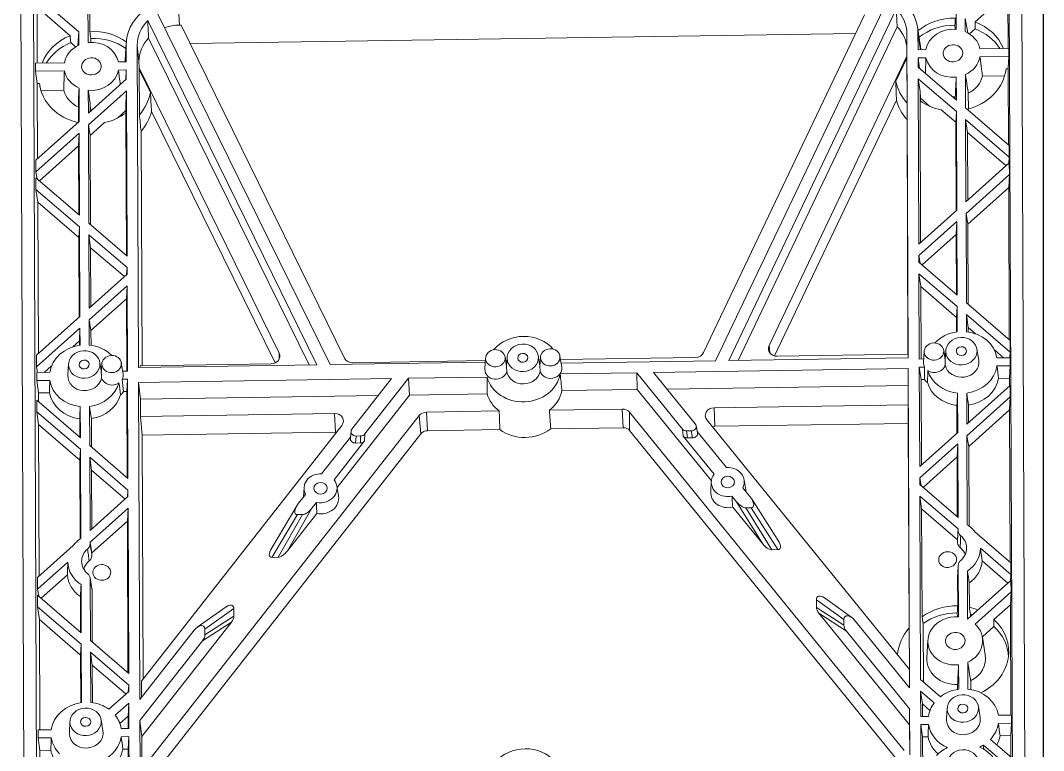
# Model space of a CAD drawing. Header units: millimetres. Extents: x 3042 to 4057, y 1987 to 3678.
# Drawn here: x 3527 to 3657.6, y 2277.5 to 2370.6 of the extents above; entities that cross this region are included whole.
import ezdxf

# ---------------------------------------------------------------- set-up
doc = ezdxf.new("R2010")
doc.units = ezdxf.units.MM
doc.layers.get('0').update_dxf_attribs({"linetype": 'CONTINUOUS'})
doc.layers.add('BORDER', color=6, linetype='CONTINUOUS')

msp = doc.modelspace()

# ---------------------------------------------------------------- linework, layer by layer
at = {"color": 7, "linetype": 'Continuous', "lineweight": 18}
for p, q in [((3654.798, 2388.064), (3655.693, 2163.837)), ((3527.934, 2161.895), (3527.04, 2386.122)), ((3653.202, 2386.616), (3654.085, 2165.237)), ((3529.53, 2163.344), (3528.647, 2384.722)), ((3646.432, 2375.657), (3646.456, 2369.466)), ((3535.644, 2373.973), (3535.669, 2367.781)), ((3648.88, 2370.41), (3653.077, 2374.167)), ((3653.077, 2374.167), (3653.106, 2367.035)), ((3534.487, 2369.144), (3528.917, 2373.927)), ((3615.767, 2327.189), (3637.557, 2372.908)), ((3529.151, 2372.283), (3533.377, 2368.654)), ((3529.179, 2365.152), (3529.151, 2372.283)), ((3535.877, 2372.413), (3535.89, 2369.209)), ((3566.563, 2326.704), (3544.54, 2371.494)), ((3638.82, 2372.025), (3617.463, 2327.214)), ((3543.284, 2370.573), (3564.867, 2326.678)), ((3634.778, 2371.334), (3614.237, 2328.234)), ((3647.634, 2369.171), (3647.627, 2370.864)), ((3647.627, 2370.864), (3647.94, 2369.021)), ((3534.383, 2367.397), (3534.487, 2369.144)), ((3534.494, 2367.451), (3534.487, 2369.144)), ((3547.531, 2370.008), (3547.319, 2370.004)), ((3568.413, 2327.537), (3547.531, 2370.008)), ((3548.688, 2367.655), (3633.639, 2368.946)), ((3638.935, 2369.801), (3618.647, 2327.232)), ((3640.182, 2368.953), (3640.347, 2327.562)), ((3641.891, 2367.553), (3641.529, 2369.781)), ((3641.596, 2368.975), (3641.604, 2366.861)), ((3646.32, 2369.475), (3646.318, 2369.994)), ((3648.172, 2368.883), (3648.885, 2369.521)), ((3533.459, 2367.767), (3534.085, 2367.229)), ((3536.022, 2368.317), (3536.024, 2367.808)), ((3540.541, 2367.75), (3540.414, 2365.497)), ((3540.541, 2365.324), (3540.533, 2367.438)), ((3542.111, 2326.332), (3541.947, 2367.46)), ((3563.883, 2326.664), (3543.387, 2368.348)), ((3640.178, 2366.883), (3640.181, 2366.034)), ((3642.606, 2366.876), (3641.604, 2366.861)), ((3653.193, 2367.037), (3649.504, 2366.981)), ((3653.197, 2366.006), (3653.193, 2367.037)), ((3528.952, 2365.148), (3532.641, 2365.204)), ((3528.952, 2365.148), (3528.956, 2364.117)), ((3539.54, 2365.309), (3540.541, 2365.324)), ((3542.168, 2365.393), (3542.171, 2364.544)), ((3640.181, 2366.034), (3622.593, 2329.13)), ((3640.181, 2365.796), (3638.771, 2362.838)), ((3640.181, 2365.796), (3640.181, 2366.034)), ((3640.181, 2365.796), (3640.204, 2360.05)), ((3641.608, 2365.829), (3642.61, 2365.845)), ((3641.608, 2365.829), (3641.613, 2364.643)), ((3641.809, 2364.475), (3641.608, 2365.829)), ((3649.508, 2365.949), (3653.197, 2366.006)), ((3653.116, 2364.422), (3653.197, 2366.006)), ((3532.646, 2364.173), (3528.956, 2364.117)), ((3528.956, 2364.117), (3529.19, 2362.538)), ((3540.545, 2364.293), (3539.544, 2364.278)), ((3540.482, 2363.045), (3540.545, 2364.293)), ((3540.55, 2363.106), (3540.545, 2364.293)), ((3542.171, 2364.544), (3542.192, 2364.307)), ((3560.051, 2328.179), (3542.171, 2364.544)), ((3542.192, 2364.307), (3542.215, 2358.56)), ((3543.625, 2361.392), (3542.192, 2364.307)), ((3641.613, 2364.643), (3646.492, 2360.453)), ((3647.673, 2359.439), (3647.656, 2363.703)), ((3652.654, 2363.519), (3649.829, 2363.476)), ((3653.116, 2364.422), (3652.845, 2364.418)), ((3653.116, 2364.422), (3653.155, 2354.732)), ((3529.461, 2362.542), (3529.19, 2362.538)), ((3529.228, 2352.971), (3529.19, 2362.538)), ((3535.705, 2358.769), (3540.55, 2363.106)), ((3641.619, 2363.168), (3641.703, 2342.082)), ((3646.498, 2358.978), (3641.619, 2363.168)), ((3641.853, 2361.525), (3641.619, 2363.168)), ((3646.481, 2363.372), (3646.492, 2360.453)), ((3532.563, 2361.693), (3529.659, 2361.649)), ((3534.533, 2357.719), (3534.516, 2361.983)), ((3535.693, 2361.688), (3535.705, 2358.769)), ((3540.556, 2361.632), (3535.711, 2357.294)), ((3540.556, 2361.632), (3540.475, 2359.983)), ((3540.64, 2340.545), (3540.556, 2361.632)), ((3641.857, 2360.336), (3641.853, 2361.525)), ((3641.896, 2360.67), (3641.853, 2361.525)), ((3648.021, 2361.316), (3648.029, 2359.311)), ((3534.446, 2357.642), (3534.435, 2360.454)), ((3535.927, 2360.096), (3535.931, 2358.971)), ((3540.475, 2359.983), (3540.48, 2358.795)), ((3638.844, 2360.441), (3623.296, 2327.817)), ((3641.929, 2342.284), (3641.857, 2360.336)), ((3641.897, 2360.308), (3641.896, 2360.67)), ((3641.896, 2360.67), (3643.081, 2359.652)), ((3646.355, 2360.571), (3646.354, 2360.874)), ((3535.97, 2359.2), (3535.971, 2359.006)), ((3539.429, 2358.154), (3540.479, 2359.094)), ((3540.48, 2358.795), (3540.553, 2340.621)), ((3559.545, 2326.916), (3543.772, 2358.996)), ((3644.57, 2359.192), (3646.416, 2357.606)), ((3646.498, 2358.978), (3646.416, 2357.606)), ((3646.498, 2358.978), (3646.548, 2346.419)), ((3647.673, 2359.439), (3653.243, 2354.657)), ((3647.9, 2359.278), (3647.9, 2359.244)), ((3529.002, 2352.768), (3534.533, 2357.719)), ((3535.711, 2357.294), (3535.761, 2344.735)), ((3535.943, 2355.926), (3535.711, 2357.294)), ((3535.943, 2355.926), (3537.777, 2357.568)), ((3640.2, 2357.947), (3640.319, 2328.031)), ((3646.461, 2346.341), (3646.416, 2357.606)), ((3647.72, 2347.468), (3647.679, 2357.965)), ((3647.679, 2357.965), (3647.912, 2356.321)), ((3653.248, 2353.182), (3647.679, 2357.965)), ((3534.539, 2356.245), (3529.008, 2351.294)), ((3534.458, 2354.597), (3534.539, 2356.245)), ((3534.581, 2345.748), (3534.539, 2356.245)), ((3535.943, 2355.926), (3535.989, 2344.539)), ((3542.555, 2326.544), (3542.436, 2356.46)), ((3647.912, 2356.321), (3652.862, 2352.071)), ((3647.912, 2356.321), (3647.947, 2347.671)), ((3529.473, 2350.134), (3534.458, 2354.597)), ((3534.493, 2345.824), (3534.458, 2354.597)), ((3653.248, 2353.182), (3653.243, 2354.657)), ((3653.2, 2352.374), (3653.248, 2353.182)), ((3529.002, 2352.768), (3529.008, 2351.294)), ((3647.72, 2347.468), (3653.251, 2352.42)), ((3653.257, 2350.945), (3653.251, 2352.42)), ((3529.008, 2351.294), (3529.159, 2350.404)), ((3529.011, 2350.531), (3529.016, 2349.056)), ((3529.011, 2350.531), (3534.581, 2345.748)), ((3653.257, 2350.945), (3647.726, 2345.994)), ((3653.177, 2349.297), (3653.257, 2350.945)), ((3647.959, 2344.626), (3653.177, 2349.297)), ((3653.177, 2349.297), (3653.254, 2329.862)), ((3529.016, 2349.056), (3529.25, 2347.413)), ((3534.586, 2344.274), (3529.016, 2349.056)), ((3529.25, 2347.413), (3534.505, 2342.901)), ((3529.327, 2328.1), (3529.25, 2347.413)), ((3641.703, 2342.082), (3646.548, 2346.419)), ((3647.772, 2334.569), (3647.726, 2345.994)), ((3647.959, 2344.626), (3647.726, 2345.994)), ((3534.505, 2342.901), (3534.586, 2344.274)), ((3534.632, 2332.849), (3534.586, 2344.274)), ((3535.761, 2344.735), (3540.64, 2340.545)), ((3646.554, 2344.945), (3641.709, 2340.607)), ((3646.474, 2343.296), (3646.554, 2344.945)), ((3646.554, 2344.945), (3646.592, 2335.582)), ((3647.959, 2344.626), (3648, 2334.374)), ((3534.545, 2332.771), (3534.505, 2342.901)), ((3535.767, 2343.26), (3535.804, 2333.898)), ((3535.767, 2343.26), (3536, 2341.617)), ((3540.646, 2339.071), (3535.767, 2343.26)), ((3642.133, 2339.411), (3646.474, 2343.296)), ((3646.504, 2335.658), (3646.474, 2343.296)), ((3536, 2341.617), (3540.301, 2337.924)), ((3536, 2341.617), (3536.03, 2334.101)), ((3641.709, 2340.607), (3641.712, 2339.772)), ((3641.874, 2339.633), (3641.709, 2340.607)), ((3540.646, 2339.071), (3540.593, 2338.186)), ((3540.649, 2338.236), (3540.646, 2339.071)), ((3641.712, 2339.772), (3646.592, 2335.582)), ((3535.804, 2333.898), (3540.649, 2338.236)), ((3641.718, 2338.298), (3641.761, 2327.415)), ((3641.952, 2336.654), (3641.718, 2338.298)), ((3646.597, 2334.108), (3641.718, 2338.298)), ((3540.655, 2336.761), (3535.81, 2332.424)), ((3540.655, 2336.761), (3540.575, 2335.113)), ((3540.699, 2325.879), (3540.655, 2336.761)), ((3641.952, 2336.654), (3646.516, 2332.735)), ((3641.989, 2327.418), (3641.952, 2336.654)), ((3536.042, 2331.056), (3540.575, 2335.113)), ((3540.575, 2335.113), (3540.611, 2325.877)), ((3646.516, 2332.735), (3646.597, 2334.108)), ((3646.597, 2334.108), (3646.61, 2330.884)), ((3647.772, 2334.569), (3653.342, 2329.786)), ((3529.101, 2327.898), (3534.632, 2332.849)), ((3535.81, 2332.424), (3536.042, 2331.056)), ((3535.81, 2332.424), (3535.823, 2329.2)), ((3646.523, 2330.872), (3646.516, 2332.735)), ((3647.786, 2330.902), (3647.778, 2333.095)), ((3647.778, 2333.095), (3648.011, 2331.451)), ((3653.348, 2328.312), (3647.778, 2333.095)), ((3534.638, 2331.375), (3529.107, 2326.423)), ((3534.557, 2329.726), (3534.638, 2331.375)), ((3534.647, 2329.182), (3534.638, 2331.375)), ((3536.042, 2331.056), (3536.05, 2329.172)), ((3648.011, 2331.451), (3648.014, 2330.874)), ((3648.011, 2331.451), (3648.955, 2330.64)), ((3533.709, 2328.967), (3534.557, 2329.726)), ((3534.559, 2329.17), (3534.557, 2329.726)), ((3653.348, 2328.312), (3653.342, 2329.786)), ((3642.391, 2328.411), (3642.31, 2326.973)), ((3645.075, 2327.319), (3644.877, 2328.541)), ((3645.141, 2328.488), (3645.075, 2327.308)), ((3649.349, 2327.274), (3649.118, 2328.696)), ((3651.349, 2328.585), (3652.521, 2327.579)), ((3653.305, 2327.59), (3653.348, 2328.312)), ((3529.101, 2327.898), (3529.107, 2326.423)), ((3537.363, 2325.71), (3537.154, 2326.994)), ((3566.563, 2326.704), (3586.378, 2327.005)), ((3586.389, 2327.211), (3569.449, 2326.953)), ((3586.41, 2327.56), (3586.328, 2326.122)), ((3589.093, 2326.468), (3588.895, 2327.69)), ((3589.16, 2327.637), (3589.093, 2326.457)), ((3593.345, 2326.561), (3593.136, 2327.845)), ((3593.407, 2327.667), (3593.342, 2326.508)), ((3596.124, 2326.375), (3595.892, 2327.797)), ((3613.206, 2327.618), (3595.964, 2327.356)), ((3596.04, 2326.889), (3615.767, 2327.189)), ((3617.463, 2327.214), (3640.347, 2327.562)), ((3623.632, 2327.777), (3640.333, 2328.031)), ((3640.333, 2328.031), (3640.335, 2327.562)), ((3642.336, 2327.424), (3641.761, 2327.415)), ((3651.672, 2327.566), (3651.668, 2327.592)), ((3653.351, 2327.591), (3651.672, 2327.566)), ((3653.355, 2326.56), (3653.351, 2327.591)), ((3529.107, 2326.423), (3529.229, 2325.704)), ((3529.11, 2325.702), (3530.788, 2325.728)), ((3529.11, 2325.702), (3529.114, 2324.671)), ((3530.078, 2325.717), (3531.013, 2326.554)), ((3533.178, 2326.786), (3533.096, 2325.348)), ((3537.425, 2326.815), (3537.36, 2325.656)), ((3540.142, 2325.524), (3539.911, 2326.946)), ((3540.086, 2325.869), (3540.699, 2325.879)), ((3542.111, 2326.332), (3564.867, 2326.678)), ((3542.323, 2326.541), (3559.023, 2326.795)), ((3542.323, 2326.541), (3542.324, 2326.335)), ((3605.696, 2325.666), (3595.933, 2325.518)), ((3605.696, 2325.666), (3605.765, 2323.532)), ((3611.535, 2318.479), (3605.696, 2325.666)), ((3640.352, 2326.193), (3607.858, 2325.699)), ((3607.858, 2325.699), (3613.172, 2319.157)), ((3640.348, 2324.057), (3640.352, 2326.193)), ((3640.352, 2326.193), (3640.515, 2285.501)), ((3641.766, 2326.384), (3642.439, 2326.394)), ((3641.766, 2326.384), (3641.816, 2313.721)), ((3641.766, 2326.384), (3641.999, 2324.805)), ((3651.676, 2326.534), (3653.355, 2326.56)), ((3653.274, 2324.976), (3653.355, 2326.56)), ((3530.792, 2324.697), (3529.114, 2324.671)), ((3529.114, 2324.671), (3529.347, 2323.093)), ((3540.703, 2324.847), (3540.029, 2324.837)), ((3540.622, 2323.264), (3540.703, 2324.847)), ((3540.753, 2312.184), (3540.703, 2324.847)), ((3574.403, 2324.927), (3542.118, 2324.437)), ((3542.28, 2284.007), (3542.118, 2324.437)), ((3542.34, 2322.304), (3542.118, 2324.437)), ((3574.403, 2324.927), (3569.35, 2318.491)), ((3570.993, 2317.862), (3576.565, 2324.96)), ((3586.597, 2325.113), (3576.565, 2324.96)), ((3576.565, 2324.96), (3576.713, 2322.827)), ((3642.418, 2324.811), (3641.999, 2324.805)), ((3642.042, 2313.923), (3641.999, 2324.805)), ((3653.274, 2324.976), (3651.888, 2324.955)), ((3653.274, 2324.976), (3653.278, 2323.981)), ((3530.733, 2323.114), (3529.347, 2323.093)), ((3529.352, 2321.974), (3529.347, 2323.093)), ((3540.622, 2323.264), (3540.202, 2323.258)), ((3540.622, 2323.264), (3540.666, 2312.26)), ((3605.765, 2323.532), (3596.143, 2323.385)), ((3615.223, 2311.89), (3605.765, 2323.532)), ((3640.348, 2324.057), (3609.572, 2323.589)), ((3640.358, 2321.584), (3640.348, 2324.057)), ((3646.642, 2323.062), (3646.661, 2318.058)), ((3647.833, 2319.107), (3647.818, 2323.08)), ((3647.833, 2319.107), (3653.365, 2324.059)), ((3653.37, 2322.584), (3653.365, 2324.059)), ((3529.124, 2322.17), (3529.13, 2320.695)), ((3529.124, 2322.17), (3534.694, 2317.387)), ((3572.706, 2322.766), (3542.34, 2322.304)), ((3542.34, 2322.304), (3542.348, 2320.094)), ((3576.713, 2322.827), (3567.455, 2311.034)), ((3586.608, 2322.977), (3576.713, 2322.827)), ((3653.37, 2322.584), (3647.839, 2317.633)), ((3653.29, 2320.936), (3653.37, 2322.584)), ((3529.13, 2320.695), (3529.363, 2319.052)), ((3534.7, 2315.913), (3529.13, 2320.695)), ((3534.694, 2317.387), (3534.678, 2321.36)), ((3535.854, 2321.378), (3535.874, 2316.374)), ((3567.141, 2320.471), (3542.348, 2320.094)), ((3578.856, 2320.65), (3588.151, 2320.791)), ((3594.556, 2320.888), (3603.851, 2321.03)), ((3604.772, 2320.624), (3639.819, 2277.484)), ((3640.358, 2321.584), (3615.566, 2321.208)), ((3640.354, 2319.214), (3640.358, 2321.584)), ((3646.56, 2321.498), (3646.574, 2317.98)), ((3648.051, 2321.521), (3648.06, 2319.31)), ((3648.072, 2316.265), (3653.29, 2320.936)), ((3653.29, 2320.936), (3653.367, 2301.501)), ((3534.606, 2317.463), (3534.597, 2319.796)), ((3536.087, 2319.818), (3536.102, 2316.178)), ((3542.59, 2317.728), (3542.348, 2320.094)), ((3543.24, 2276.015), (3577.938, 2320.216)), ((3614.653, 2319.645), (3640.493, 2287.837)), ((3615.685, 2318.839), (3640.354, 2319.214)), ((3640.354, 2319.214), (3640.458, 2293.11)), ((3529.363, 2319.052), (3534.618, 2314.54)), ((3529.44, 2299.739), (3529.363, 2319.052)), ((3542.483, 2286.347), (3568.066, 2318.936)), ((3567.259, 2318.103), (3542.59, 2317.728)), ((3543.786, 2274.111), (3578.158, 2317.895)), ((3569.235, 2318.212), (3569.144, 2317.318)), ((3578.975, 2318.281), (3588.224, 2318.421)), ((3594.721, 2318.52), (3603.97, 2318.661)), ((3604.79, 2318.299), (3639.442, 2275.645)), ((3612.07, 2318.243), (3612.647, 2318.251)), ((3613.456, 2318.033), (3613.283, 2318.923)), ((3613.431, 2318.161), (3617.159, 2313.572)), ((3641.816, 2313.721), (3646.661, 2318.058)), ((3542.714, 2286.642), (3542.59, 2317.728)), ((3569.16, 2317.47), (3565.483, 2312.787)), ((3567.075, 2312.008), (3570.97, 2316.969)), ((3569.791, 2316.707), (3570.437, 2316.717)), ((3569.882, 2317.601), (3570.46, 2317.61)), ((3615.573, 2312.745), (3611.64, 2317.587)), ((3612.174, 2317.351), (3612.82, 2317.361)), ((3646.667, 2316.584), (3641.822, 2312.246)), ((3646.587, 2314.935), (3646.667, 2316.584)), ((3646.667, 2316.584), (3646.705, 2307.221)), ((3647.885, 2306.278), (3647.839, 2317.633)), ((3647.839, 2317.633), (3648.072, 2316.265)), ((3534.618, 2314.54), (3534.7, 2315.913)), ((3534.745, 2304.559), (3534.7, 2315.913)), ((3535.874, 2316.374), (3540.753, 2312.184)), ((3648.072, 2316.265), (3648.112, 2306.118)), ((3534.658, 2304.497), (3534.618, 2314.54)), ((3535.88, 2314.899), (3535.917, 2305.537)), ((3535.88, 2314.899), (3536.113, 2313.256)), ((3540.759, 2310.71), (3535.88, 2314.899)), ((3642.246, 2311.05), (3646.587, 2314.935)), ((3646.587, 2314.935), (3646.617, 2307.297)), ((3536.113, 2313.256), (3540.414, 2309.563)), ((3536.113, 2313.256), (3536.143, 2305.74)), ((3615.215, 2311.797), (3615.142, 2310.503)), ((3619.615, 2310.738), (3619.407, 2312.017)), ((3641.822, 2312.246), (3641.825, 2311.411)), ((3641.988, 2311.272), (3641.822, 2312.246)), ((3641.825, 2311.411), (3646.705, 2307.221)), ((3540.759, 2310.71), (3540.706, 2309.825)), ((3540.762, 2309.875), (3540.759, 2310.71)), ((3563.417, 2310.155), (3562.531, 2309.026)), ((3563.232, 2311.007), (3563.165, 2309.834)), ((3567.632, 2309.947), (3567.424, 2311.227)), ((3619.246, 2311.004), (3620.141, 2309.901)), ((3535.917, 2305.537), (3540.762, 2309.875)), ((3562.31, 2308.706), (3559.064, 2303.257)), ((3564.241, 2308.398), (3564.825, 2309.142)), ((3618.436, 2309.222), (3617.846, 2309.948)), ((3623.755, 2304.28), (3620.339, 2309.628)), ((3641.831, 2309.937), (3641.924, 2286.541)), ((3642.065, 2308.293), (3641.831, 2309.937)), ((3646.711, 2305.747), (3641.831, 2309.937)), ((3540.768, 2308.4), (3535.923, 2304.063)), ((3540.768, 2308.4), (3540.688, 2306.752)), ((3540.852, 2287.314), (3540.768, 2308.4)), ((3564.856, 2307.723), (3561.11, 2302.951)), ((3562.388, 2307.574), (3563.055, 2307.584)), ((3621.736, 2303.873), (3617.952, 2308.53)), ((3620.295, 2308.455), (3619.628, 2308.444)), ((3642.12, 2294.525), (3642.065, 2308.293)), ((3642.065, 2308.293), (3646.629, 2304.374)), ((3536.156, 2302.695), (3540.688, 2306.752)), ((3540.688, 2306.752), (3540.765, 2287.389)), ((3646.629, 2304.374), (3646.711, 2305.747)), ((3646.711, 2305.747), (3646.711, 2305.566)), ((3648.864, 2305.367), (3653.455, 2301.425)), ((3529.214, 2299.537), (3533.772, 2303.617)), ((3535.923, 2304.063), (3535.924, 2303.882)), ((3535.923, 2304.063), (3536.156, 2302.695)), ((3646.629, 2304.374), (3646.63, 2304.061)), ((3536.156, 2302.695), (3536.157, 2302.382)), ((3559.924, 2302.137), (3559.141, 2302.126)), ((3622.928, 2303.095), (3623.711, 2303.107)), ((3653.461, 2299.951), (3649.557, 2303.302)), ((3533.096, 2301.532), (3529.22, 2298.062)), ((3646.729, 2301.046), (3646.755, 2294.519)), ((3649.783, 2301.666), (3653.074, 2298.84)), ((3653.461, 2299.951), (3653.455, 2301.425)), ((3529.214, 2299.537), (3529.22, 2298.062)), ((3529.685, 2296.903), (3533.023, 2299.891)), ((3646.648, 2299.659), (3646.662, 2295.942)), ((3647.933, 2294.237), (3647.908, 2300.369)), ((3653.413, 2299.143), (3653.461, 2299.951)), ((3534.793, 2292.517), (3534.768, 2298.649)), ((3535.942, 2299.361), (3535.973, 2291.504)), ((3647.933, 2294.237), (3653.464, 2299.188)), ((3648.141, 2298.861), (3648.154, 2295.768)), ((3653.47, 2297.714), (3653.464, 2299.188)), ((3529.22, 2298.062), (3529.371, 2297.172)), ((3529.223, 2297.3), (3529.229, 2295.825)), ((3529.223, 2297.3), (3534.793, 2292.517)), ((3534.705, 2292.592), (3534.687, 2297.136)), ((3536.174, 2297.98), (3536.201, 2291.308)), ((3633.166, 2294.447), (3629.649, 2296.956)), ((3653.47, 2297.714), (3648.889, 2293.613)), ((3653.389, 2296.066), (3653.47, 2297.714)), ((3529.229, 2295.825), (3529.462, 2294.182)), ((3534.799, 2291.042), (3529.229, 2295.825)), ((3553.287, 2295.819), (3549.59, 2293.201)), ((3628.622, 2296.721), (3628.626, 2295.749)), ((3651.293, 2294.189), (3653.389, 2296.066)), ((3653.389, 2296.066), (3653.445, 2282.008)), ((3554.281, 2295.591), (3554.285, 2294.619)), ((3640.521, 2280.749), (3628.936, 2295.01)), ((3646.616, 2295.047), (3646.619, 2294.528)), ((3648.287, 2294.554), (3648.286, 2294.849)), ((3529.462, 2294.182), (3534.717, 2289.67)), ((3529.518, 2280.124), (3529.462, 2294.182)), ((3553.982, 2293.871), (3542.511, 2279.259)), ((3632.142, 2293.47), (3632.139, 2294.212)), ((3633.511, 2294.122), (3640.515, 2285.501)), ((3640.471, 2293.124), (3640.492, 2287.839)), ((3642.281, 2286.234), (3642.252, 2293.672)), ((3649.814, 2291.973), (3651.293, 2293.297)), ((3549.214, 2292.841), (3542.28, 2284.007)), ((3550.587, 2292.23), (3550.585, 2292.972)), ((3640.525, 2282.793), (3632.452, 2292.732)), ((3650.182, 2289.713), (3649.82, 2291.94)), ((3534.717, 2289.67), (3534.799, 2291.042)), ((3534.828, 2283.6), (3534.799, 2291.042)), ((3535.973, 2291.504), (3540.852, 2287.314)), ((3542.29, 2281.3), (3550.284, 2291.482)), ((3642.861, 2291.575), (3642.734, 2289.322)), ((3534.741, 2283.588), (3534.717, 2289.67)), ((3535.979, 2290.029), (3536.005, 2283.618)), ((3535.979, 2290.029), (3536.213, 2288.386)), ((3540.858, 2285.839), (3535.979, 2290.029)), ((3536.213, 2288.386), (3540.513, 2284.693)), ((3536.213, 2288.386), (3536.232, 2283.59)), ((3640.502, 2285.516), (3640.493, 2287.837)), ((3646.792, 2285.302), (3646.78, 2288.425)), ((3647.955, 2288.756), (3647.968, 2285.32)), ((3641.924, 2286.541), (3644.466, 2284.358)), ((3540.858, 2285.839), (3540.806, 2284.954)), ((3540.862, 2285.004), (3540.858, 2285.839)), ((3542.483, 2286.347), (3542.491, 2284.277)), ((3646.653, 2285.927), (3646.655, 2285.282)), ((3648.324, 2285.271), (3648.32, 2286.37)), ((3538.338, 2282.745), (3540.862, 2285.004)), ((3641.93, 2285.066), (3641.943, 2281.833)), ((3642.164, 2283.423), (3641.93, 2285.066)), ((3643.673, 2283.57), (3641.93, 2285.066)), ((3540.868, 2283.53), (3539.137, 2281.981)), ((3540.868, 2283.53), (3540.787, 2281.882)), ((3540.88, 2280.297), (3540.868, 2283.53)), ((3640.521, 2280.749), (3640.525, 2282.793)), ((3640.525, 2282.793), (3640.548, 2277.148)), ((3642.17, 2281.837), (3642.164, 2283.423)), ((3642.164, 2283.423), (3643.128, 2282.595)), ((3645.323, 2282.906), (3645.242, 2281.468)), ((3649.531, 2281.693), (3649.3, 2283.115)), ((3537.567, 2279.991), (3537.336, 2281.412)), ((3539.725, 2280.931), (3540.787, 2281.882)), ((3540.787, 2281.882), (3540.793, 2280.295)), ((3542.313, 2275.654), (3542.29, 2281.3)), ((3542.511, 2279.259), (3542.29, 2281.3)), ((3642.934, 2281.848), (3641.943, 2281.833)), ((3651.854, 2281.984), (3651.849, 2282.01)), ((3653.532, 2282.009), (3651.854, 2281.984)), ((3653.536, 2280.978), (3653.532, 2282.009)), ((3529.291, 2280.121), (3530.97, 2280.146)), ((3529.291, 2280.121), (3529.296, 2279.089)), ((3533.36, 2281.204), (3533.278, 2279.766)), ((3539.89, 2280.282), (3539.886, 2280.308)), ((3539.89, 2280.282), (3540.88, 2280.297)), ((3640.536, 2276.93), (3640.521, 2280.749)), ((3641.947, 2280.802), (3642.938, 2280.817)), ((3641.947, 2280.802), (3641.999, 2267.808)), ((3641.947, 2280.802), (3642.181, 2279.223)), ((3651.858, 2280.953), (3653.536, 2280.978)), ((3653.455, 2279.395), (3653.536, 2280.978)), ((3530.974, 2279.115), (3529.296, 2279.089)), ((3529.296, 2279.089), (3529.529, 2277.511)), ((3540.885, 2279.265), (3539.894, 2279.25)), ((3540.804, 2277.682), (3540.885, 2279.265)), ((3540.936, 2266.272), (3540.885, 2279.265)), ((3542.511, 2279.259), (3542.529, 2274.775)), ((3642.878, 2279.234), (3642.181, 2279.223)), ((3642.226, 2267.812), (3642.181, 2279.223)), ((3650.83, 2278.894), (3653.554, 2276.555)), ((3653.455, 2279.395), (3652.07, 2279.374)), ((3653.455, 2279.395), (3653.466, 2276.63)), ((3530.915, 2277.532), (3529.529, 2277.511)), ((3529.539, 2274.869), (3529.529, 2277.511)), ((3540.804, 2277.682), (3540.106, 2277.672)), ((3540.804, 2277.682), (3540.849, 2266.27)), ((3653.56, 2275.081), (3649.947, 2278.182))]:
    msp.add_line(p, q, dxfattribs=at)
at = {"color": 7, "linetype": 'Continuous', "lineweight": 13}
for p, q in [((3547.319, 2370.004), (3547.21, 2372.171)), ((3640.178, 2366.883), (3640.182, 2368.953)), ((3641.937, 2366.866), (3641.596, 2368.975)), ((3540.414, 2365.322), (3540.533, 2367.438)), ((3542.168, 2365.393), (3541.947, 2367.46)), ((3622.685, 2328.215), (3622.593, 2329.13)), ((3560.053, 2327.407), (3560.051, 2328.179)), ((3567.259, 2318.103), (3567.141, 2320.471)), ((3578.856, 2320.65), (3578.975, 2318.281)), ((3603.97, 2318.661), (3603.851, 2321.03)), ((3604.772, 2320.624), (3604.79, 2318.299)), ((3615.685, 2318.839), (3615.566, 2321.208)), ((3578.158, 2317.895), (3577.938, 2320.216)), ((3570.993, 2317.862), (3570.97, 2316.969)), ((3611.64, 2317.587), (3611.535, 2318.479)), ((3612.07, 2318.243), (3612.174, 2317.351)), ((3612.82, 2317.361), (3612.647, 2318.251)), ((3569.882, 2317.601), (3569.791, 2316.707)), ((3570.437, 2316.717), (3570.46, 2317.61)), ((3621.736, 2303.873), (3618.436, 2309.222)), ((3562.388, 2307.574), (3559.141, 2302.126)), ((3559.924, 2302.137), (3563.055, 2307.584)), ((3564.241, 2308.398), (3561.11, 2302.951)), ((3619.628, 2308.444), (3622.928, 2303.095)), ((3623.711, 2303.107), (3620.295, 2308.455)), ((3632.139, 2294.212), (3628.622, 2296.721)), ((3628.626, 2295.749), (3632.142, 2293.47)), ((3554.281, 2295.591), (3550.585, 2292.972)), ((3550.587, 2292.23), (3554.285, 2294.619)), ((3632.452, 2292.732), (3628.936, 2295.01)), ((3553.982, 2293.871), (3550.284, 2291.482))]:
    msp.add_line(p, q, dxfattribs=at)
at = {"color": 7, "linetype": 'Continuous', "lineweight": 18}
for centre, major_axis, ratio, start_param, end_param in [((3634.9, 2368.873), (6.689, 0.351), 0.876341, 6.2407824, 7.8115787), ((3547.229, 2367.54), (6.689, 0.351), 0.876341, 1.5283934, 3.0991897), ((3634.9, 2368.873), (5.276, 0.277), 0.876341, 6.2407824, 6.9718927), ((3547.229, 2367.54), (5.276, 0.277), 0.876341, 2.3680794, 3.0991897), ((3646.133, 2364.97), (-6.744, -0.353), 0.876341, 4.6322871, 5.4013732), ((3646.133, 2364.97), (-6.744, -0.353), 0.876341, 3.4366437, 4.2472967), ((3536.168, 2363.298), (-6.744, -0.353), 0.876341, 3.9605076, 4.707685), ((3547.337, 2365.472), (-5.164, -0.271), 0.876341, 4.669986, 5.0423833), ((3635.009, 2366.804), (5.164, 0.271), 0.876341, 6.2407824, 6.9454905), ((3646.175, 2364.152), (6.655, 0.349), 0.876341, 1.5035663, 2.2526912), ((3646.057, 2366.413), (3.495, 0.183), 0.876341, 1.4104785, 2.9303157), ((3646.057, 2366.413), (3.495, 0.183), 0.876341, 0.126471, 1.0573832), ((3646.175, 2364.152), (6.655, 0.349), 0.876341, 0.4532437, 1.106015), ((3536.168, 2363.298), (-6.744, -0.353), 0.876341, 5.0926754, 5.9033283), ((3536.211, 2362.48), (6.655, 0.349), 0.876341, 1.9507717, 2.603543), ((3536.093, 2364.741), (3.495, 0.183), 0.876341, 1.9994036, 2.9303157), ((3536.093, 2364.741), (3.495, 0.183), 0.876341, 0.126471, 1.6463083), ((3536.211, 2362.48), (6.655, 0.349), 0.876341, 0.8256747, 1.5532205), ((3547.337, 2365.472), (-5.164, -0.271), 0.876341, 5.5360742, 6.2407824), ((3635.019, 2366.612), (-6.935, -0.363), 0.876341, 3.1235821, 3.2370859), ((3547.347, 2365.279), (-6.935, -0.363), 0.876341, 6.1876911, 6.21639), ((3646.057, 2366.413), (3.495, 0.183), 0.876341, 3.2680637, 4.7879009), ((3646.057, 2366.413), (3.495, 0.183), 0.876341, 5.1409962, 6.0719084), ((3536.093, 2364.741), (3.495, 0.183), 0.876341, 3.2680637, 4.1989758), ((3536.093, 2364.741), (3.495, 0.183), 0.876341, 4.5520711, 6.0719084), ((3646.133, 2364.97), (-6.744, -0.353), 0.876341, 1.7898335, 2.9885733), ((3536.168, 2363.298), (-6.744, -0.353), 0.876341, 0.0682135, 1.2547598), ((3646.175, 2364.152), (7.527, 0.395), 0.876341, 3.2819992, 3.7515285), ((3646.175, 2364.152), (-3.741, -0.196), 0.876341, 2.0401387, 2.8745339), ((3536.211, 2362.48), (-3.741, -0.196), 0.876341, 0.1822529, 1.0437214), ((3536.211, 2362.48), (7.527, 0.395), 0.876341, 5.5884436, 6.0579728), ((3646.284, 2362.083), (-7.639, -0.4), 0.876341, 0.1876808, 0.6049407), ((3646.133, 2364.97), (-6.744, -0.353), 0.876341, 0.8390796, 1.2912452), ((3646.175, 2364.152), (-3.741, -0.196), 0.876341, 1.4800883, 1.5725658), ((3536.211, 2362.48), (-3.741, -0.196), 0.876341, 1.4604014, 1.5171215), ((3536.168, 2363.298), (-6.744, -0.353), 0.876341, 1.7655416, 2.2177072), ((3536.32, 2360.412), (-7.639, -0.4), 0.876341, 2.4518461, 2.869106), ((3647.214, 2326.982), (4.494, 0.236), 0.876341, 1.6594916, 2.4013356), ((3647.214, 2326.982), (4.494, 0.236), 0.876341, 0.0886953, 1.3972952), ((3591.232, 2326.131), (4.758, 0.249), 0.876341, 0.5939497, 2.4509572), ((3535.25, 2325.28), (4.494, 0.236), 0.876341, 1.6594916, 2.9680915), ((3535.25, 2325.28), (4.494, 0.236), 0.876341, 0.6571613, 1.3972952), ((3623.628, 2328.761), (-1.122, -0.059), 0.876341, 5.8393566, 7.8115787), ((3559.019, 2327.779), (-1.122, -0.059), 0.876341, 1.5283934, 3.5006154), ((3569.445, 2327.938), (1.122, 0.059), 0.876341, 3.5006154, 4.669986), ((3613.202, 2328.603), (1.122, 0.059), 0.876341, 4.669986, 5.8393566), ((3643.715, 2326.929), (-1.405, -0.074), 0.876341, 6.1876959, 6.6720518), ((3647.214, 2326.982), (-2.154, -0.113), 0.876341, 0.1109566, 3.2370219), ((3587.733, 2326.078), (-1.405, -0.074), 0.876341, 6.1877617, 9.1460059), ((3591.232, 2326.131), (-2.154, -0.113), 0.876341, 0.1109566, 2.9458302), ((3594.731, 2326.184), (-1.405, -0.074), 0.876341, 0.1939661, 3.2370063), ((3643.715, 2326.929), (-1.405, -0.074), 0.876341, 0.8709383, 2.8628206), ((3647.214, 2326.982), (4.494, 0.236), 0.876341, 3.3493204, 4.5388878), ((3647.214, 2326.982), (4.494, 0.236), 0.876341, 4.8010843, 6.1096842), ((3535.25, 2325.28), (4.494, 0.236), 0.876341, 3.2302879, 4.5388878), ((3535.25, 2325.28), (-2.154, -0.113), 0.876341, 6.1877411, 9.2290155), ((3535.25, 2325.28), (4.494, 0.236), 0.876341, 4.8010843, 5.9906517), ((3538.749, 2325.333), (1.405, 0.074), 0.876341, 3.3355588, 5.3274411), ((3538.749, 2325.333), (1.405, 0.074), 0.876341, 5.809513, 6.3786674), ((3591.232, 2326.131), (4.758, 0.249), 0.876341, 3.3281366, 6.076142), ((3643.791, 2325.486), (-1.562, -0.082), 0.876341, 0.4542796, 0.8358527), ((3647.29, 2325.539), (-4.651, -0.244), 0.876341, 0.2190988, 1.3676329), ((3647.29, 2325.539), (-4.651, -0.244), 0.876341, 1.6891539, 2.9384292), ((3535.326, 2323.837), (4.651, 0.244), 0.876341, 3.2599502, 4.5092255), ((3538.825, 2323.89), (1.562, 0.082), 0.876341, 5.3625268, 5.7440999), ((3591.341, 2324.063), (4.87, 0.255), 0.876341, 5.3867381, 6.064365), ((3535.326, 2323.837), (4.651, 0.244), 0.876341, 4.8307465, 5.9792806), ((3591.341, 2324.063), (4.87, 0.255), 0.876341, 3.3385717, 3.9532339), ((3567.144, 2319.487), (-1.121, -0.059), 0.876341, 2.4883245, 4.669986), ((3578.86, 2319.665), (1.122, 0.059), 0.876341, 1.5283934, 2.4883245), ((3603.855, 2320.045), (1.122, 0.059), 0.876341, 0.5684623, 1.5283934), ((3615.57, 2320.223), (-1.121, -0.059), 0.876341, 4.669986, 6.8516476), ((3612.64, 2318.823), (0.652, 0.017), 0.8770663, 4.7008474, 6.8778888), ((3567.263, 2317.226), (-0.999, -0.052), 0.876341, 4.5227234, 4.669986), ((3569.885, 2318.173), (0.65, 0.052), 0.8759995, 2.4620659, 4.6391073), ((3570.46, 2318.182), (0.649, 0.043), 0.8786714, 4.6537759, 5.6146206), ((3578.979, 2317.404), (0.999, 0.052), 0.876341, 1.5283934, 2.4883245), ((3591.459, 2321.802), (-4.993, -0.262), 0.876341, 0.8209102, 2.2358766), ((3603.973, 2317.784), (0.999, 0.052), 0.876341, 0.5684623, 1.5283934), ((3612.065, 2318.815), (0.65, 0.026), 0.8792014, 3.7234232, 4.6842679), ((3612.813, 2317.933), (0.652, 0.017), 0.8770663, 4.7008474, 6.429486), ((3615.689, 2317.962), (0.999, 0.052), 0.876341, 1.5283934, 1.8682217), ((3569.793, 2317.279), (0.65, 0.052), 0.8759995, 2.9825835, 4.6391073), ((3570.437, 2317.289), (0.649, 0.043), 0.8786714, 4.6537759, 5.6146206), ((3612.17, 2317.923), (0.65, 0.026), 0.8792014, 3.7234232, 4.6842679), ((3565.337, 2310.941), (2.106, 0.11), 0.876341, 1.4554146, 3.5212343), ((3617.32, 2311.731), (2.106, 0.11), 0.876341, 2.5014689, 4.918641), ((3617.32, 2311.731), (2.106, 0.11), 0.876341, 5.8187378, 7.8845574), ((3565.337, 2310.941), (2.106, 0.11), 0.876341, 4.421331, 6.8385032), ((3617.388, 2310.433), (2.247, 0.118), 0.876341, 3.0461337, 4.9200718), ((3617.388, 2310.433), (2.247, 0.118), 0.876341, 6.2693274, 6.3786985), ((3563.078, 2308.724), (0.916, 1.079), 0.4341887, 1.6589692, 3.5048521), ((3565.405, 2309.642), (2.247, 0.118), 0.876341, 4.4199003, 6.3786531), ((3618.953, 2309.574), (0.896, -1.055), 0.4500067, 4.6642633, 5.9284178), ((3619.596, 2309.584), (0.924, -1.052), 0.4439298, 5.9217028, 7.7675857), ((3563.721, 2308.734), (0.888, 1.081), 0.4401849, 3.4985782, 4.7627327), ((3645.309, 2303.284), (4.244, 0.222), 0.876341, 0.533419, 0.8735931), ((3645.309, 2303.284), (2.497, 0.131), 0.876341, 5.4420015, 7.0395633), ((3537.344, 2301.643), (-4.244, -0.222), 0.876341, 5.3247863, 5.6649604), ((3622.253, 2304.225), (0.896, -1.055), 0.4500067, 4.6642633, 5.9284178), ((3623.012, 2304.236), (0.924, -1.052), 0.4439298, 5.9217028, 7.5211028), ((3537.344, 2301.643), (-2.497, -0.131), 0.876341, 5.4420015, 7.0395633), ((3559.831, 2303.276), (0.916, 1.079), 0.4341887, 1.9402069, 3.5048521), ((3560.59, 2303.287), (0.888, 1.081), 0.4401849, 3.4985782, 4.7627327), ((3645.385, 2301.841), (-2.34, -0.123), 0.876341, 3.3977701, 3.9170777), ((3645.309, 2303.284), (4.244, 0.222), 0.876341, 5.3247863, 6.2283335), ((3537.344, 2301.643), (-4.244, -0.222), 0.876341, 6.2532312, 7.1567784), ((3537.42, 2300.2), (2.34, 0.123), 0.876341, 2.2813018, 2.88544), ((3645.385, 2301.841), (4.401, 0.231), 0.876341, 5.3424934, 6.1781461), ((3537.42, 2300.2), (-4.401, -0.231), 0.876341, 0.0202334, 0.855886), ((3629.472, 2296.284), (0.713, -0.794), 0.5826832, 1.9367202, 3.7209509), ((3553.435, 2295.128), (0.708, 0.815), 0.5698592, 5.7062207, 7.4492143), ((3629.476, 2295.334), (0.722, -0.757), 0.5923561, 3.701307, 4.5793873), ((3646.432, 2290.023), (-6.744, -0.353), 0.876341, 4.6322871, 5.3592998), ((3646.432, 2290.023), (-6.744, -0.353), 0.876341, 4.2332799, 4.4085459), ((3553.439, 2294.178), (0.716, 0.779), 0.5792476, 4.8467056, 5.724786), ((3632.989, 2293.775), (0.713, -0.794), 0.5826832, 1.4862546, 3.7209509), ((3646.474, 2289.205), (-6.655, -0.349), 0.876341, 4.6451589, 5.3530099), ((3646.356, 2291.466), (3.495, 0.183), 0.876341, 1.4104785, 4.7879009), ((3646.474, 2289.205), (-6.655, -0.349), 0.876341, 4.3507948, 4.3910874), ((3549.738, 2292.51), (0.708, 0.815), 0.5698592, 5.7062207, 7.940917), ((3632.992, 2293.055), (0.722, -0.757), 0.5923561, 3.701307, 4.5793873), ((3646.474, 2289.205), (7.527, 0.394), 0.876341, 2.4469135, 3.0051899), ((3646.356, 2291.466), (3.495, 0.183), 0.876341, 5.1409962, 6.9986027), ((3646.432, 2290.023), (-6.744, -0.353), 0.876341, 2.0190296, 3.8625405), ((3646.474, 2289.205), (-6.655, -0.349), 0.876341, 3.1157029, 3.8577915), ((3549.741, 2291.789), (0.716, 0.779), 0.5792476, 4.8467056, 5.724786), ((3646.474, 2289.205), (-3.741, -0.196), 0.876341, 6.1877408, 7.8557511), ((3646.474, 2289.205), (-3.741, -0.196), 0.876341, 2.0401387, 3.237069), ((3647.396, 2281.4), (4.494, 0.236), 0.876341, 1.6594916, 2.2341074), ((3647.396, 2281.4), (4.494, 0.236), 0.876341, 0.0886953, 1.3972952), ((3535.432, 2279.698), (4.494, 0.236), 0.876341, 1.6594916, 2.9680915), ((3535.432, 2279.698), (4.494, 0.236), 0.876341, 0.8226794, 1.3972952), ((3647.396, 2281.4), (4.494, 0.236), 0.876341, 2.49958, 2.9680915), ((3535.432, 2279.698), (4.494, 0.236), 0.876341, 0.0886953, 0.5572068), ((3647.396, 2281.4), (-2.154, -0.113), 0.876341, 6.18767, 6.2831853), ((3647.396, 2281.4), (-2.154, -0.113), 0.876341, 0, 1.5283933), ((3647.396, 2281.4), (-2.154, -0.113), 0.876341, 1.5283932, 3.2371249), ((3535.432, 2279.698), (-2.154, -0.113), 0.876341, 1.5283932, 3.2371249), ((3647.396, 2281.4), (4.494, 0.236), 0.876341, 3.2302879, 4.1941038), ((3647.396, 2281.4), (4.494, 0.236), 0.876341, 5.5350684, 6.1096842), ((3535.432, 2279.698), (4.494, 0.236), 0.876341, 3.2302879, 3.8049037), ((3535.432, 2279.698), (-2.154, -0.113), 0.876341, 6.18767, 6.2831853), ((3535.432, 2279.698), (-2.154, -0.113), 0.876341, 0, 1.5283933), ((3535.432, 2279.698), (4.494, 0.236), 0.876341, 5.1458683, 6.1096842), ((3647.471, 2279.957), (4.651, 0.244), 0.876341, 3.2599502, 3.8725505), ((3647.471, 2279.957), (4.651, 0.244), 0.876341, 5.7773604, 6.0800219), ((3535.508, 2278.255), (4.651, 0.244), 0.876341, 3.2599502, 3.5401431), ((3535.508, 2278.255), (4.651, 0.244), 0.876341, 5.4454226, 6.0800219), ((3591.442, 2273.537), (4.758, 0.249), 0.876341, 0.5898266, 2.4509753), ((3647.424, 2274.388), (4.494, 0.236), 0.876341, 2.0042756, 2.4013502), ((3647.396, 2281.4), (4.494, 0.236), 0.876341, 5.1458683, 5.2695958), ((3647.424, 2274.388), (4.494, 0.236), 0.876341, 5.1458683, 7.3356964)]:
    msp.add_ellipse(centre, major_axis=major_axis, ratio=ratio, start_param=start_param, end_param=end_param, dxfattribs=at)
for centre, major_axis in [((3646.057, 2366.413), (1.242, 0.065)), ((3536.093, 2364.741), (1.242, 0.065)), ((3647.138, 2328.425), (1.997, 0.105)), ((3535.175, 2326.723), (1.997, 0.105)), ((3587.658, 2327.521), (1.248, 0.065)), ((3591.156, 2327.574), (1.997, 0.105)), ((3594.655, 2327.627), (1.248, 0.065)), ((3643.639, 2328.372), (1.248, 0.065)), ((3647.138, 2328.425), (-0.646, -0.034)), ((3535.175, 2326.723), (-0.646, -0.034)), ((3538.673, 2326.776), (1.248, 0.065)), ((3591.156, 2327.574), (-0.646, -0.034)), ((3565.337, 2310.941), (-0.845, -0.044)), ((3617.32, 2311.731), (-0.845, -0.044)), ((3645.385, 2301.841), (-1.143, -0.06)), ((3537.42, 2300.2), (-1.143, -0.06)), ((3646.356, 2291.466), (1.242, 0.065)), ((3647.32, 2282.843), (1.997, 0.105)), ((3535.356, 2281.141), (1.997, 0.105)), ((3647.32, 2282.843), (-0.646, -0.034)), ((3535.356, 2281.141), (-0.646, -0.034)), ((3647.348, 2275.831), (1.997, 0.105))]:
    msp.add_ellipse(centre, major_axis=major_axis, ratio=0.876341, dxfattribs=at)
for points, degree in [([(3638.935, 2369.801), (3638.897, 2370.543), (3638.858, 2371.284), (3638.82, 2372.025)], 3), ([(3543.387, 2368.348), (3543.353, 2369.09), (3543.318, 2369.832), (3543.284, 2370.573)], 3), ([(3646.363, 2370.889), (3646.348, 2370.591), (3646.333, 2370.292), (3646.318, 2369.994)], 3), ([(3535.89, 2369.209), (3535.934, 2368.912), (3535.978, 2368.615), (3536.022, 2368.317)], 3), ([(3533.377, 2368.654), (3533.405, 2368.358), (3533.432, 2368.063), (3533.459, 2367.767)], 3), ([(3529.461, 2362.542), (3529.483, 2362.407), (3529.505, 2362.272), (3529.526, 2362.136)], 3), ([(3638.771, 2362.838), (3638.793, 2362.035), (3638.818, 2361.236), (3638.844, 2360.441)], 3), ([(3534.516, 2361.983), (3534.489, 2361.473), (3534.462, 2360.963), (3534.435, 2360.454)], 3), ([(3535.927, 2360.096), (3535.849, 2360.625), (3535.771, 2361.156), (3535.693, 2361.688)], 3), ([(3543.772, 2358.996), (3543.725, 2359.791), (3543.676, 2360.589), (3543.625, 2361.392)], 3), ([(3535.927, 2360.096), (3535.941, 2359.797), (3535.955, 2359.499), (3535.97, 2359.2)], 3), ([(3542.436, 2356.46), (3542.362, 2357.16), (3542.289, 2357.86), (3542.215, 2358.56)], 3), ([(3651.676, 2326.534), (3651.747, 2326.008), (3651.818, 2325.482), (3651.888, 2324.955)], 3), ([(3530.733, 2323.114), (3530.752, 2323.641), (3530.772, 2324.169), (3530.792, 2324.697)], 3), ([(3539.828, 2322.85), (3539.756, 2323.356), (3539.684, 2323.863), (3539.613, 2324.37)], 3), ([(3540.029, 2324.837), (3540.088, 2324.311), (3540.146, 2323.784), (3540.202, 2323.258)], 3), ([(3595.933, 2325.518), (3596.003, 2324.807), (3596.073, 2324.096), (3596.143, 2323.385)], 3), ([(3646.642, 2323.062), (3646.614, 2322.54), (3646.587, 2322.019), (3646.56, 2321.498)], 3), ([(3648.051, 2321.521), (3647.973, 2322.04), (3647.895, 2322.56), (3647.818, 2323.08)], 3), ([(3534.678, 2321.36), (3534.651, 2320.838), (3534.624, 2320.317), (3534.597, 2319.796)], 3), ([(3536.087, 2319.818), (3536.009, 2320.338), (3535.932, 2320.858), (3535.854, 2321.378)], 3), ([(3588.224, 2318.421), (3588.199, 2319.211), (3588.175, 2320.001), (3588.151, 2320.791)], 3), ([(3594.556, 2320.888), (3594.611, 2320.099), (3594.666, 2319.31), (3594.721, 2318.52)], 3), ([(3649.557, 2303.302), (3649.634, 2302.756), (3649.709, 2302.21), (3649.783, 2301.666)], 3), ([(3533.023, 2299.891), (3533.046, 2300.437), (3533.07, 2300.984), (3533.096, 2301.532)], 3), ([(3646.731, 2301.1), (3646.649, 2299.715)], 1), ([(3648.141, 2298.861), (3648.064, 2299.363), (3647.986, 2299.866), (3647.908, 2300.369)], 3), ([(3534.768, 2298.649), (3534.741, 2298.144), (3534.714, 2297.64), (3534.687, 2297.136)], 3), ([(3536.163, 2298.118), (3535.93, 2299.501)], 1), ([(3646.662, 2295.942), (3646.647, 2295.644), (3646.632, 2295.345), (3646.616, 2295.047)], 3), ([(3648.154, 2295.768), (3648.198, 2295.462), (3648.242, 2295.155), (3648.286, 2294.849)], 3), ([(3642.878, 2279.234), (3642.898, 2279.762), (3642.917, 2280.289), (3642.938, 2280.817)], 3), ([(3651.858, 2280.953), (3651.929, 2280.426), (3652, 2279.9), (3652.07, 2279.374)], 3), ([(3530.974, 2279.115), (3530.954, 2278.587), (3530.934, 2278.06), (3530.915, 2277.532)], 3), ([(3540.106, 2277.672), (3540.036, 2278.198), (3539.965, 2278.724), (3539.894, 2279.25)], 3), ([(3649.947, 2278.182), (3649.966, 2277.981), (3649.985, 2277.779), (3650.003, 2277.578)], 3)]:
    msp.add_open_spline(points, degree=degree, dxfattribs=at)
for points, knots in [([(3648.88, 2370.41), (3648.881, 2370.262), (3648.882, 2370.113), (3648.884, 2369.817), (3648.884, 2369.669), (3648.885, 2369.521)], [0, 0, 0, 0, 0.501155, 0.501155, 1, 1, 1, 1]), ([(3642.542, 2363.844), (3642.547, 2363.983), (3642.551, 2364.123), (3642.573, 2364.789), (3642.591, 2365.317), (3642.61, 2365.845)], [0, 0, 0, 0, 0.2086505, 0.2086505, 1, 1, 1, 1]), ([(3649.508, 2365.949), (3649.578, 2365.423), (3649.647, 2364.897), (3649.753, 2364.072), (3649.791, 2363.774), (3649.829, 2363.476)], [0, 0, 0, 0, 0.6383097, 0.6383097, 1, 1, 1, 1]), ([(3532.563, 2361.693), (3532.572, 2361.992), (3532.582, 2362.291), (3532.609, 2363.118), (3532.627, 2363.645), (3532.646, 2364.173)], [0, 0, 0, 0, 0.3616903, 0.3616903, 1, 1, 1, 1]), ([(3539.544, 2364.278), (3539.613, 2363.751), (3539.682, 2363.225), (3539.762, 2362.606), (3539.774, 2362.514), (3539.786, 2362.422)], [0, 0, 0, 0, 0.8507783, 0.8507783, 1, 1, 1, 1]), ([(3648.021, 2361.316), (3647.977, 2361.604), (3647.933, 2361.891), (3647.811, 2362.687), (3647.733, 2363.194), (3647.656, 2363.703)], [0, 0, 0, 0, 0.3616969, 0.3616969, 1, 1, 1, 1]), ([(3646.481, 2363.372), (3646.454, 2362.839), (3646.427, 2362.306), (3646.385, 2361.474), (3646.369, 2361.174), (3646.354, 2360.874)], [0, 0, 0, 0, 0.638325, 0.638325, 1, 1, 1, 1]), ([(3640.204, 2360.05), (3640.203, 2359.699), (3640.202, 2359.347), (3640.201, 2358.646), (3640.2, 2358.296), (3640.2, 2357.947)], [0, 0, 0, 0, 0.501144, 0.501144, 1, 1, 1, 1]), ([(3645.084, 2326.661), (3645.082, 2326.744), (3645.08, 2326.83), (3645.077, 2327.016), (3645.075, 2327.133), (3645.074, 2327.346), (3645.075, 2327.324), (3645.077, 2327.31)], [0, 0, 0, 0, 0.3406289, 0.3406289, 0.6812577, 0.6812577, 1, 1, 1, 1]), ([(3537.383, 2325.024), (3537.378, 2325.107), (3537.374, 2325.193), (3537.366, 2325.378), (3537.36, 2325.495), (3537.359, 2325.628), (3537.359, 2325.645), (3537.359, 2325.657)], [0, 0, 0, 0, 0.4528637, 0.4528637, 0.9057275, 0.9057275, 1, 1, 1, 1]), ([(3589.102, 2325.81), (3589.1, 2325.893), (3589.099, 2325.979), (3589.095, 2326.164), (3589.093, 2326.282), (3589.092, 2326.495), (3589.094, 2326.473), (3589.095, 2326.459)], [0, 0, 0, 0, 0.340629, 0.340629, 0.681258, 0.681258, 1, 1, 1, 1]), ([(3593.341, 2326.51), (3593.341, 2326.499), (3593.341, 2326.483), (3593.341, 2326.356), (3593.347, 2326.234), (3593.356, 2326.045), (3593.36, 2325.959), (3593.364, 2325.875)], [0, 0, 0, 0, 0.0917638, 0.0917638, 0.5458819, 0.5458819, 1, 1, 1, 1]), ([(3642.439, 2326.394), (3642.432, 2325.924), (3642.426, 2325.455), (3642.42, 2324.928), (3642.419, 2324.87), (3642.418, 2324.811)], [0, 0, 0, 0, 0.8898065, 0.8898065, 1, 1, 1, 1]), ([(3642.859, 2325.939), (3642.841, 2325.487), (3642.822, 2325.035), (3642.801, 2324.527), (3642.799, 2324.471), (3642.796, 2324.415)], [0, 0, 0, 0, 0.8901365, 0.8901365, 1, 1, 1, 1]), ([(3586.608, 2322.977), (3586.606, 2323.332), (3586.605, 2323.687), (3586.601, 2324.399), (3586.599, 2324.756), (3586.597, 2325.113)], [0, 0, 0, 0, 0.4985838, 0.4985838, 1, 1, 1, 1]), ([(3564.825, 2309.142), (3564.83, 2308.905), (3564.835, 2308.669), (3564.846, 2308.196), (3564.851, 2307.959), (3564.856, 2307.723)], [0, 0, 0, 0, 0.499956, 0.499956, 1, 1, 1, 1]), ([(3617.952, 2308.53), (3617.935, 2308.766), (3617.917, 2309.003), (3617.881, 2309.475), (3617.864, 2309.712), (3617.846, 2309.948)], [0, 0, 0, 0, 0.500044, 0.500044, 1, 1, 1, 1]), ([(3646.711, 2305.566), (3646.712, 2305.438), (3646.742, 2305.309), (3646.847, 2305.094), (3646.916, 2305.002), (3647.014, 2304.909), (3647.03, 2304.895), (3647.046, 2304.881)], [0, 0, 0, 0, 0.501319, 0.501319, 0.9231614, 0.9231614, 1, 1, 1, 1]), ([(3535.594, 2303.187), (3535.698, 2303.277), (3535.783, 2303.388), (3535.886, 2303.606), (3535.915, 2303.714), (3535.923, 2303.842), (3535.924, 2303.862), (3535.924, 2303.882)], [0, 0, 0, 0, 0.501319, 0.501319, 0.9231613, 0.9231613, 1, 1, 1, 1]), ([(3646.98, 2303.364), (3646.89, 2303.436), (3646.813, 2303.523), (3646.699, 2303.713), (3646.66, 2303.818), (3646.634, 2303.97), (3646.63, 2304.015), (3646.63, 2304.061)], [0, 0, 0, 0, 0.413052, 0.413052, 0.8261109, 0.8261109, 1, 1, 1, 1]), ([(3536.157, 2302.382), (3536.157, 2302.274), (3536.136, 2302.165), (3536.056, 2301.96), (3535.995, 2301.862), (3535.886, 2301.74), (3535.85, 2301.706), (3535.812, 2301.674)], [0, 0, 0, 0, 0.413052, 0.413052, 0.8261109, 0.8261109, 1, 1, 1, 1]), ([(3647.059, 2301.741), (3646.955, 2301.65), (3646.87, 2301.54), (3646.767, 2301.321), (3646.738, 2301.213), (3646.73, 2301.085), (3646.729, 2301.066), (3646.729, 2301.046)], [0, 0, 0, 0, 0.501319, 0.501319, 0.9231613, 0.9231613, 1, 1, 1, 1]), ([(3535.942, 2299.361), (3535.941, 2299.489), (3535.911, 2299.618), (3535.806, 2299.833), (3535.737, 2299.925), (3535.639, 2300.019), (3535.623, 2300.033), (3535.607, 2300.046)], [0, 0, 0, 0, 0.501319, 0.501319, 0.9231614, 0.9231614, 1, 1, 1, 1]), ([(3536.162, 2298.119), (3536.162, 2298.118), (3536.162, 2298.118), (3536.17, 2298.072), (3536.174, 2298.026), (3536.174, 2297.98)], [0, 0, 0, 0, 0.0168499, 0.0168499, 1, 1, 1, 1]), ([(3642.12, 2294.525), (3642.142, 2294.383), (3642.164, 2294.242), (3642.208, 2293.957), (3642.23, 2293.815), (3642.252, 2293.672)], [0, 0, 0, 0, 0.499045, 0.499045, 1, 1, 1, 1]), ([(3651.293, 2294.189), (3651.293, 2294.04), (3651.293, 2293.891), (3651.293, 2293.593), (3651.293, 2293.445), (3651.293, 2293.297)], [0, 0, 0, 0, 0.5013941, 0.5013941, 1, 1, 1, 1]), ([(3646.78, 2288.425), (3646.753, 2287.892), (3646.726, 2287.36), (3646.683, 2286.527), (3646.668, 2286.227), (3646.653, 2285.927)], [0, 0, 0, 0, 0.6383672, 0.6383672, 1, 1, 1, 1]), ([(3648.32, 2286.37), (3648.276, 2286.657), (3648.232, 2286.944), (3648.11, 2287.74), (3648.032, 2288.248), (3647.955, 2288.756)], [0, 0, 0, 0, 0.3616544, 0.3616544, 1, 1, 1, 1])]:
    msp.add_open_spline(points, degree=3, knots=knots, dxfattribs=at)
at = {"color": 7, "linetype": 'Continuous', "lineweight": 13}
for points, knots in [([(3646.63, 2304.061), (3646.646, 2304.349), (3646.661, 2304.637), (3646.688, 2305.138), (3646.7, 2305.352), (3646.711, 2305.566)], [0, 0, 0, 0, 0.5734013, 0.5734013, 1, 1, 1, 1]), ([(3647.046, 2304.881), (3647.035, 2304.626), (3647.024, 2304.371), (3647.002, 2303.865), (3646.991, 2303.615), (3646.98, 2303.364)], [0, 0, 0, 0, 0.5047581, 0.5047581, 1, 1, 1, 1]), ([(3535.924, 2303.882), (3535.97, 2303.582), (3536.017, 2303.282), (3536.095, 2302.782), (3536.126, 2302.582), (3536.157, 2302.382)], [0, 0, 0, 0, 0.5995986, 0.5995986, 1, 1, 1, 1]), ([(3535.812, 2301.674), (3535.776, 2301.927), (3535.74, 2302.181), (3535.667, 2302.685), (3535.631, 2302.936), (3535.594, 2303.187)], [0, 0, 0, 0, 0.5019818, 0.5019818, 1, 1, 1, 1]), ([(3646.729, 2301.046), (3646.713, 2300.768), (3646.697, 2300.491), (3646.669, 2300.029), (3646.658, 2299.844), (3646.648, 2299.659)], [0, 0, 0, 0, 0.5995986, 0.5995986, 1, 1, 1, 1]), ([(3536.174, 2297.98), (3536.13, 2298.244), (3536.085, 2298.508), (3536.008, 2298.968), (3535.975, 2299.165), (3535.942, 2299.361)], [0, 0, 0, 0, 0.5734013, 0.5734013, 1, 1, 1, 1])]:
    msp.add_open_spline(points, degree=3, knots=knots, dxfattribs=at)
at = {"layer": 'BORDER'}
for q in [(3657.62, 2425.423), (3657.62, 2404.139), (3657.62, 2404.139), (3657.62, 2404.139)]:
    msp.add_line((3657.62, 1987.326), q, dxfattribs=at)

doc.saveas('drawing.dxf')
